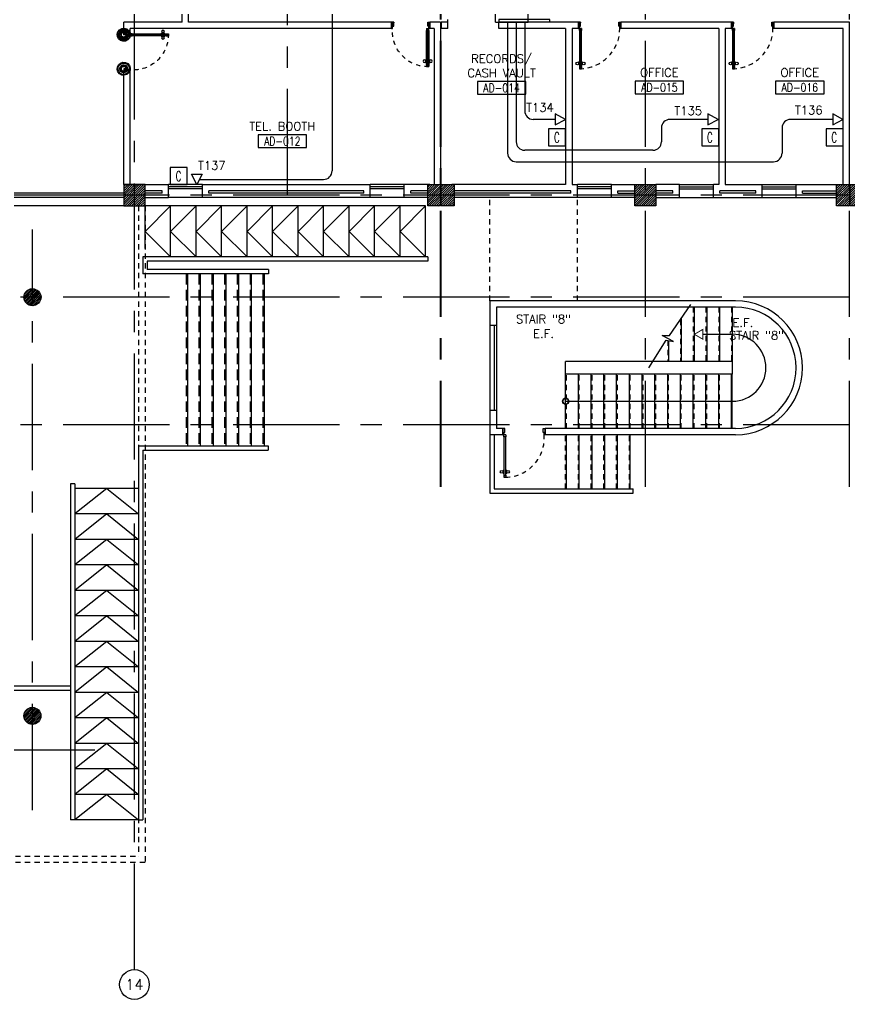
# Model space of a CAD drawing. Extents: x 0.8 to 94.1, y -6.1 to 84.2.
# Drawn here: x 29.86 to 49.38, y -6.05 to 17 of the extents above; entities that cross this region are included whole.
import ezdxf
from ezdxf.enums import TextEntityAlignment as Align

# ---------------------------------------------------------------- set-up
doc = ezdxf.new("R2010")
doc.units = 0
doc.header["$MEASUREMENT"] = 0
for name, pattern in [('CENTERX2', [4, 2.5, -0.5, 0.5, -0.5]), ('HIDDEN', [0.375, 0.25, -0.125]), ('HIDDEN2', [0.1875, 0.125, -0.0625])]:
    doc.linetypes.add(name, pattern=pattern)
doc.layers.get('0').update_dxf_attribs({"color": 11, "linetype": 'CONTINUOUS'})
for name, color, linetype in [('AX-CR', 11, 'CONTINUOUS'), ('AX-TXT', 11, 'CONTINUOUS'), ('AXES', 11, 'CENTERX2'), ('CANOPY-LN', 11, 'CONTINUOUS'), ('COL', 11, 'CONTINUOUS'), ('DOOR', 11, 'CONTINUOUS'), ('E-CO', 6, 'CONTINUOUS'), ('E-TEL', 4, 'CONTINUOUS'), ('E-TEXT', 2, 'CONTINUOUS'), ('E-WIRE', 4, 'CONTINUOUS'), ('Handrail', 11, 'CONTINUOUS'), ('HAT', 11, 'CONTINUOUS'), ('HIDDEN', 11, 'HIDDEN2'), ('INSUL', 11, 'CONTINUOUS'), ('Ramb', 11, 'CONTINUOUS'), ('RM-BOX', 11, 'CONTINUOUS'), ('RM-NAME', 11, 'CONTINUOUS'), ('RM-NO', 11, 'CONTINUOUS'), ('SHAFT', 11, 'CONTINUOUS'), ('Step', 11, 'CONTINUOUS'), ('STR', 11, 'CONTINUOUS'), ('WALL', 11, 'CONTINUOUS'), ('WIN', 11, 'CONTINUOUS')]:
    doc.layers.add(name, color=color, linetype=linetype)
doc.styles.add('ROMANS', font='ROMANS.shx', dxfattribs={"width": 0.6})
doc.styles.get("Standard").update_dxf_attribs({"font": 'TXT.shx'})

# ---------------------------------------------------------------- blocks, each defined once
blk = doc.blocks.new('COL50')
at = {"layer": 'COL'}
blk.add_lwpolyline([(-250, 250), (-250, -250), (250, -250), (250, 250)], close=True, dxfattribs=at)
blk = doc.blocks.new('*X87')
at = {"color": 0}
for p, q in [((203889, 10689), (204360, 11161)), ((203889, 10742), (204307, 11161)), ((203889, 10795), (204254, 11161)), ((203889, 10848), (204201, 11161)), ((203889, 10901), (204148, 11161)), ((203889, 10954), (204095, 11161)), ((203889, 11008), (204042, 11161)), ((203889, 11061), (203989, 11161)), ((203889, 11114), (203936, 11161)), ((203913, 10661), (204389, 11136)), ((203966, 10661), (204389, 11083)), ((204019, 10661), (204389, 11030)), ((204072, 10661), (204389, 10977)), ((204125, 10661), (204389, 10924)), ((204178, 10661), (204389, 10871)), ((204231, 10661), (204389, 10818)), ((204285, 10661), (204389, 10765)), ((204338, 10661), (204389, 10712))]:
    blk.add_line(p, q, dxfattribs=at)
blk = doc.blocks.new('*X113')
at = {"color": 0}
for p, q in [((215909, 10671), (216399, 11161)), ((215909, 10724), (216346, 11161)), ((215909, 10777), (216293, 11161)), ((215909, 10830), (216240, 11161)), ((215909, 10883), (216187, 11161)), ((215909, 10936), (216134, 11161)), ((215909, 10989), (216081, 11161)), ((215909, 11042), (216028, 11161)), ((215909, 11095), (215974, 11161)), ((215909, 11148), (215921, 11161)), ((215952, 10661), (216409, 11118)), ((216005, 10661), (216409, 11065)), ((216058, 10661), (216409, 11012)), ((216111, 10661), (216409, 10959)), ((216164, 10661), (216409, 10906)), ((216217, 10661), (216409, 10853)), ((216270, 10661), (216409, 10800)), ((216323, 10661), (216409, 10747)), ((216376, 10661), (216409, 10694))]:
    blk.add_line(p, q, dxfattribs=at)
blk = doc.blocks.new('RM1')
at = {"layer": 'RM-BOX'}
blk.add_lwpolyline([(570, -200), (-570, -200), (-570, -500), (570, -500)], close=True, dxfattribs=at)
at = {"layer": 'RM-NAME', "style": 'ROMANS'}
for tag, p in [('ROOMNAME1', (0, 324)), ('ROOMNAME2', (0, 0))]:
    blk.add_attdef(tag, text='', height=200, dxfattribs=at).set_placement(p, align=Align.MIDDLE)
at = {"layer": 'RM-NO', "style": 'ROMANS', "width": 0.8}
blk.add_attdef('ROOMNO', text='', height=200, dxfattribs=at).set_placement((0, -350), align=Align.MIDDLE)
blk = doc.blocks.new('A$C54856EB4')
at = {"layer": 'DOOR'}
for p, q in [((1200, 50), (0, 50)), ((0, 50), (0, 0)), ((0, 0), (1200, 0)), ((1200, 0), (1200, 50))]:
    blk.add_line(p, q, dxfattribs=at)
blk = doc.blocks.new('DOOR90')
at = {"layer": 'DOOR', "color": 7, "linetype": 'ByBlock'}
for p, q in [((-150, 0), (0, 0)), ((-150, 0), (-150, -25)), ((0, -50), (-114, 0)), ((0, -50), (-40, 0)), ((0, -50), (0, 0)), ((-1000, -25), (-1050, -25)), ((-1050, -75), (-1050, -25)), ((-1050, -25), (-1050, -75)), ((-1000, -75), (-1050, -75)), ((-1000, -42), (-1020, -42)), ((-1020, -42), (-1020, -58)), ((-1000, -58), (-1020, -58)), ((-1000, -25), (-1000, -42)), ((-1000, -58), (-1000, -75)), ((-878, -18), (-968, -18)), ((-968, -25), (-968, -18)), ((-968, -75), (-968, -82)), ((-878, -82), (-968, -82)), ((-955, -9), (-890, -9)), ((-955, -18), (-955, -9)), ((-955, -18), (-890, -18)), ((-955, -82), (-890, -82)), ((-955, -82), (-955, -91)), ((-955, -91), (-890, -91)), ((-890, -18), (-890, -9)), ((-890, -82), (-890, -91)), ((-878, -25), (-878, -18)), ((-878, -75), (-878, -82)), ((-200, -25), (-150, -25)), ((-200, -42), (-200, -25)), ((-180, -42), (-200, -42)), ((-200, -58), (-180, -58)), ((-200, -75), (-200, -58)), ((-150, -75), (-200, -75)), ((-180, -58), (-180, -42)), ((-150, -25), (-100, -25)), ((-150, -75), (-150, -25)), ((-100, -25), (-100, -50)), ((0, -50), (-100, -37)), ((-100, -50), (0, -50)), ((-150, -875), (-100, -875)), ((-150, -900), (-150, -875)), ((-150, -900), (0, -900)), ((0, -900), (-150, -900)), ((0, -850), (-114, -900)), ((-100, -875), (-100, -850)), ((0, -850), (-100, -863)), ((-100, -850), (0, -850)), ((0, -850), (-40, -900)), ((0, -850), (0, -900))]:
    blk.add_line(p, q, dxfattribs=at)
at = {"layer": 'DOOR', "linetype": 'ByBlock'}
for p, q in [((-200, -25), (-1000, -25)), ((-200, -42), (-1000, -42)), ((-200, -58), (-1000, -58)), ((-1000, -75), (-200, -75))]:
    blk.add_line(p, q, dxfattribs=at)
at = {"layer": 'DOOR', "color": 7, "linetype": 'ByBlock'}
for centre in [(-923, 24), (-923, -124)]:
    blk.add_circle(centre, 32.4, dxfattribs=at)
for centre, radius, start, end in [((0, -50), 154, 161.1053, 166.2858), ((0, -50), 94.4, 148.0182, 180), ((0, -50), 134, 158.1598, 169.28), ((0, -50), 114, 154.0838, 167.3774), ((0, -50), 74.4, 137.7764, 180), ((0, -50), 54.4, 113.2074, 180), ((0, -50), 34.4, 90, 180), ((0, -50), 14.4, 90, 180), ((0, -850), 154, 193.7142, 198.8947), ((0, -850), 134, 190.72, 201.8402), ((0, -850), 94.4, 180, 211.9818), ((0, -850), 74.4, 180, 222.2236), ((0, -850), 54.4, 180, 246.7926), ((0, -850), 34.4, 180, 270), ((0, -850), 14.4, 180, 270)]:
    blk.add_arc(centre, radius, start, end, dxfattribs=at)
at = {"layer": 'DOOR', "linetype": 'HIDDEN', "ltscale": 0.5}
blk.add_arc((-222, -50), 828, 178.2701, 275.003, dxfattribs=at)
blk = doc.blocks.new('AXU')
at = {"layer": 'AX-CR'}
blk.add_circle((0, 350), 350, dxfattribs=at)
at = {"layer": 'AX-TXT', "style": 'ROMANS'}
blk.add_attdef('AX', text='', height=250, dxfattribs=at).set_placement((0, 350), align=Align.MIDDLE)
blk = doc.blocks.new('C-300')
at = {"layer": 'HAT', "linetype": 'ByBlock', "ltscale": 0.3}
h = blk.add_hatch(dxfattribs=at)
h.set_pattern_fill('ANSI31', color=8, scale=300, style=0)
h.set_pattern_definition([(45, (-258496.182, -82361.005), (-26.5165043, 26.5165043), [])])
h.paths.add_polyline_path([(300, 500), (0, 500), (0, 250), (300, 250)])
h.paths.add_polyline_path([(300, 250), (0, 250), (0, 0), (300, 0)])
at = {"layer": 'COL'}
blk.add_lwpolyline([(0, 500), (300, 500), (300, 0), (0, 0)], close=True, dxfattribs=at)
blk = doc.blocks.new('C-300A')
at = {"layer": 'SHAFT', "color": 6, "linetype": 'ByBlock', "ltscale": 0.3}
for p in [(-300, 0), (20, 0)]:
    blk.add_blockref('C-300', p, dxfattribs=at)
blk = doc.blocks.new('DOOR1000')
at = {"layer": 'DOOR', "color": 7, "linetype": 'ByBlock'}
for p, q in [((-150, 0), (0, 0)), ((-150, 0), (-150, -25)), ((0, -50), (-114, 0)), ((0, -50), (-40, 0)), ((0, -50), (0, 0)), ((-1100, -25), (-1100, -75)), ((-1100, -75), (-1100, -25)), ((-1050, -25), (-1100, -25)), ((-1050, -75), (-1100, -75)), ((-1070, -42), (-1070, -58)), ((-1050, -42), (-1070, -42)), ((-1050, -58), (-1070, -58)), ((-1050, -25), (-1050, -42)), ((-1050, -58), (-1050, -75)), ((-1018, -25), (-1018, -18)), ((-928, -18), (-1018, -18)), ((-1018, -75), (-1018, -82)), ((-928, -82), (-1018, -82)), ((-1005, -18), (-1005, -9)), ((-1005, -9), (-940, -9)), ((-1005, -18), (-940, -18)), ((-1005, -82), (-1005, -91)), ((-1005, -82), (-940, -82)), ((-1005, -91), (-940, -91)), ((-940, -18), (-940, -9)), ((-940, -82), (-940, -91)), ((-928, -25), (-928, -18)), ((-928, -75), (-928, -82)), ((-200, -25), (-150, -25)), ((-200, -42), (-200, -25)), ((-180, -42), (-200, -42)), ((-200, -58), (-180, -58)), ((-200, -75), (-200, -58)), ((-150, -75), (-200, -75)), ((-180, -58), (-180, -42)), ((-150, -25), (-100, -25)), ((-150, -75), (-150, -25)), ((-100, -25), (-100, -50)), ((0, -50), (-100, -37)), ((-100, -50), (0, -50)), ((-150, -975), (-100, -975)), ((-150, -1000), (-150, -975)), ((-150, -1000), (0, -1000)), ((0, -1000), (-150, -1000)), ((0, -950), (-114, -1000)), ((-100, -975), (-100, -950)), ((0, -950), (-100, -963)), ((-100, -950), (0, -950)), ((0, -950), (-40, -1000)), ((0, -950), (0, -1000))]:
    blk.add_line(p, q, dxfattribs=at)
at = {"layer": 'DOOR', "linetype": 'ByBlock'}
for p, q in [((-200, -25), (-1050, -25)), ((-200, -42), (-1050, -42)), ((-200, -58), (-1050, -58)), ((-1050, -75), (-200, -75))]:
    blk.add_line(p, q, dxfattribs=at)
at = {"layer": 'DOOR', "color": 7, "linetype": 'ByBlock'}
for centre in [(-973, 24), (-973, -124)]:
    blk.add_circle(centre, 32.4, dxfattribs=at)
for centre, radius, start, end in [((0, -50), 154, 161.1053, 166.2858), ((0, -50), 94.4, 148.0182, 180), ((0, -50), 134, 158.1598, 169.28), ((0, -50), 114, 154.0838, 167.3774), ((0, -50), 74.4, 137.7764, 180), ((0, -50), 54.4, 113.2074, 180), ((0, -50), 34.4, 90, 180), ((0, -50), 14.4, 90, 180), ((0, -950), 154, 193.7142, 198.8947), ((0, -950), 134, 190.72, 201.8402), ((0, -950), 94.4, 180, 211.9818), ((0, -950), 74.4, 180, 222.2236), ((0, -950), 54.4, 180, 246.7926), ((0, -950), 34.4, 180, 270), ((0, -950), 14.4, 180, 270)]:
    blk.add_arc(centre, radius, start, end, dxfattribs=at)
at = {"layer": 'DOOR', "linetype": 'HIDDEN', "ltscale": 0.5}
blk.add_arc((-150, -25), 950, 180, 270, dxfattribs=at)
blk = doc.blocks.new('STL-DR')
at = {"layer": 'DOOR', "color": 0, "linetype": 'ByBlock'}
for p, q in [((50, 0), (0, 0)), ((0, -150), (0, 0)), ((50, -100), (50, 0)), ((0, -150), (25, -150)), ((25, -100), (50, -100)), ((25, -150), (25, -100)), ((75, -150), (25, -150)), ((25, -200), (25, -150)), ((75, -200), (25, -200)), ((75, -150), (75, -200)), ((950, -100), (950, 0)), ((950, 0), (1000, 0)), ((975, -100), (950, -100)), ((975, -150), (975, -100)), ((1000, -150), (975, -150)), ((1000, 0), (1000, -150)), ((18, -990), (9, -990)), ((9, -1055), (9, -990)), ((18, -1055), (9, -1055)), ((18, -978), (18, -1068)), ((25, -978), (18, -978)), ((18, -1055), (18, -990)), ((25, -1068), (18, -1068)), ((25, -1100), (75, -1100)), ((25, -1100), (25, -1150)), ((25, -1150), (75, -1150)), ((75, -1150), (25, -1150)), ((75, -978), (82, -978)), ((75, -1068), (82, -1068)), ((75, -1100), (75, -1150)), ((82, -978), (82, -1068)), ((82, -990), (91, -990)), ((82, -1055), (82, -990)), ((82, -1055), (91, -1055)), ((91, -1055), (91, -990))]:
    blk.add_line(p, q, dxfattribs=at)
at = {"layer": 'DOOR', "linetype": 'ByBlock'}
for p, q in [((25, -200), (25, -1100)), ((75, -1100), (75, -200))]:
    blk.add_line(p, q, dxfattribs=at)
at = {"layer": 'DOOR', "color": 0, "linetype": 'ByBlock'}
for centre in [(-24, -1023), (124, -1023)]:
    blk.add_circle(centre, 32.4, dxfattribs=at)
at = {"layer": 'DOOR', "linetype": 'HIDDEN', "ltscale": 0.5}
blk.add_arc((50, -223), 928, 271.544, 4.4816, dxfattribs=at)
at = {"layer": 'WALL'}
for p, q in [((0, 0), (0, -150)), ((0, 0), (0, -150)), ((1000, 0), (1000, -150))]:
    blk.add_line(p, q, dxfattribs=at)

msp = doc.modelspace()

# ---------------------------------------------------------------- hatches: boundary and pattern name
at = {"layer": 'HAT'}
h = msp.add_hatch(dxfattribs=at)
h.set_pattern_fill('ANSI31', color=256, scale=0.24, style=0)
h.set_pattern_definition([(45, (-18.83554, -24.43823), (-0.021213203, 0.021213203), [])])
h.paths.add_polyline_path([(29.9567, 10.4693), (30.1567, 10.4693), (30.1567, 10.6693, 0.4142136)])
h.paths.add_polyline_path([(30.1567, 10.6693), (30.1567, 10.4693), (30.3567, 10.4693, 0.4142136)])
h.paths.add_polyline_path([(30.3567, 10.4693), (30.1567, 10.4693), (30.1567, 10.2693, 0.4142136)])
h.paths.add_polyline_path([(30.1567, 10.4693), (29.9567, 10.4693, 0.4142136), (30.1567, 10.2693)])
h = msp.add_hatch(dxfattribs=at)
h.set_pattern_fill('ANSI31', color=256, scale=0.24, style=0)
h.set_pattern_definition([(45, (-18.83554, -34.28823), (-0.021213203, 0.021213203), [])])
h.paths.add_polyline_path([(29.9567, 0.6193), (30.1567, 0.6193), (30.1567, 0.8193, 0.4142136)])
h.paths.add_polyline_path([(30.1567, 0.8193), (30.1567, 0.6193), (30.3567, 0.6193, 0.4142136)])
h.paths.add_polyline_path([(30.3567, 0.6193), (30.1567, 0.6193), (30.1567, 0.4193, 0.4142136)])
h.paths.add_polyline_path([(30.1567, 0.6193), (29.9567, 0.6193, 0.4142136), (30.1567, 0.4193)])

# ---------------------------------------------------------------- linework, layer by layer
for p, q in [((45.1419, 9.5659), (45.6496, 10.2972)), ((44.656, 8.8054), (45.0651, 9.4606)), ((44.9716, 9.5659), (45.1419, 9.5659)), ((45.2405, 9.4255), (44.9716, 9.5659)), ((45.0651, 9.4606), (45.2405, 9.4255)), ((46.6219, 8.9593), (42.7019, 8.9593)), ((42.7019, 8.6593), (42.7019, 8.9593)), ((46.6219, 8.9593), (46.6219, 8.6593)), ((46.6219, 8.6593), (42.7019, 8.6593))]:
    msp.add_line(p, q)
at = {"layer": 'AXES'}
for p, q in [((32.5567, -5.3521), (32.5567, 83.5441)), ((44.5767, 6.005), (44.5767, 83.5441)), ((39.7567, 6.005), (39.7567, 83.1941)), ((39.7767, 6.005), (39.7767, 83.1941)), ((49.3767, 6.005), (49.3767, 83.1941)), ((36.1567, 12.8693), (36.1567, 71.6893)), ((93.3795, 12.8693), (24.7567, 12.8693)), ((30.1567, -1.5979), (30.1567, 12.064)), ((93.3795, 10.4693), (15.1567, 10.4693)), ((93.3795, 10.4693), (23.5567, 10.4693)), ((93.3795, 7.4693), (21.7567, 7.4693)), ((93.3795, 7.4693), (21.7567, 7.4693)), ((13.1242, -0.1807), (31.7121, -0.1807))]:
    msp.add_line(p, q, dxfattribs=at)
at = {"layer": 'CANOPY-LN', "color": 8, "linetype": 'HIDDEN2'}
for p in [(32.6567, 12.6193), (14.4567, -2.6807)]:
    msp.add_line(p, (32.6567, -2.6807), dxfattribs=at)
at = {"layer": 'CANOPY-LN', "linetype": 'HIDDEN2'}
for p, q in [((32.8067, 12.6193), (32.8067, -2.8307)), ((32.8067, -2.8307), (14.3067, -2.8307))]:
    msp.add_line(p, q, dxfattribs=at)
at = {"layer": 'DOOR'}
msp.add_line((39.9267, 16.9443), (39.9267, 17.0016), dxfattribs=at)
at = {"layer": 'E-CO', "color": 4}
for points in [[(42.7017, 14.4327), (42.3017, 14.4327), (42.3017, 14.0327), (42.7017, 14.0327)], [(46.3017, 14.4327), (45.9017, 14.4327), (45.9017, 14.0327), (46.3017, 14.0327)], [(49.2267, 14.4327), (48.8267, 14.4327), (48.8267, 14.0327), (49.2267, 14.0327)], [(33.8003, 13.5193), (33.4003, 13.5193), (33.4003, 13.1193), (33.8003, 13.1193)]]:
    msp.add_lwpolyline(points, close=True, dxfattribs=at)
at = {"layer": 'E-TEL', "color": 4}
for p, q in [((41.0547, 16.9443), (41.0547, 17.4622)), ((41.8208, 16.9443), (41.8208, 17.4622)), ((41.0547, 16.9443), (41.8208, 16.9443))]:
    msp.add_line(p, q, dxfattribs=at)
for points in [[(42.4579, 14.7806), (42.4579, 14.5281), (42.7001, 14.6544), (42.7001, 14.6544)], [(46.0491, 14.7806), (46.0491, 14.5281), (46.2913, 14.6544), (46.2913, 14.6544)], [(48.9838, 14.7806), (48.9838, 14.5281), (49.226, 14.6544), (49.226, 14.6544)], [(33.9022, 13.3615), (34.1547, 13.3615), (34.0284, 13.1193), (34.0284, 13.1193)]]:
    msp.add_lwpolyline(points, close=True, dxfattribs=at)
at = {"layer": 'E-WIRE'}
for p, q in [((37.2075, 30.2738), (37.2075, 13.4404)), ((34.0916, 13.2404), (37.0075, 13.2404))]:
    msp.add_line(p, q, dxfattribs=at)
at = {"layer": 'E-WIRE', "color": 4}
for p, q in [((41.3374, 16.9443), (41.3374, 13.858)), ((41.5381, 16.9443), (41.5381, 14.126)), ((41.7387, 16.9443), (41.7387, 14.8544)), ((42.4579, 14.6544), (41.9387, 14.6544)), ((46.0491, 14.6544), (45.1563, 14.6544)), ((48.9838, 14.6544), (47.9935, 14.6544)), ((44.9563, 14.4544), (44.9563, 14.126)), ((47.7935, 14.4544), (47.7935, 13.858)), ((44.7563, 13.926), (41.7381, 13.926)), ((41.5374, 13.658), (47.5935, 13.658))]:
    msp.add_line(p, q, dxfattribs=at)
for centre, start, end in [((41.9387, 14.8544), 180, 270), ((45.1563, 14.4544), 90, 180), ((47.9935, 14.4544), 90, 180), ((41.7381, 14.126), 180, 270), ((44.7563, 14.126), 270, 0), ((41.5374, 13.858), 180, 270), ((47.5935, 13.858), 270, 0)]:
    msp.add_arc(centre, 0.2, start, end, dxfattribs=at)
at = {"layer": 'E-WIRE'}
msp.add_arc((37.0075, 13.4404), 0.2, 270, 0, dxfattribs=at)
at = {"layer": 'Handrail'}
for p, q in [((39.4067, 12.6193), (32.8067, 12.6193)), ((39.4605, 11.4193), (32.7567, 11.4193)), ((32.7567, 11.4193), (32.7567, 11.0193)), ((32.8567, 11.4193), (32.8567, 11.4193)), ((39.4605, 11.3193), (32.8567, 11.3193)), ((32.8567, 11.3193), (32.8567, 11.1193)), ((39.4605, 11.4193), (39.4605, 11.3193)), ((35.7107, 11.1193), (32.8567, 11.1193)), ((35.7107, 11.1193), (35.7107, 11.0193)), ((35.7107, 11.0193), (32.7567, 11.0193)), ((40.9217, 7.2343), (40.9217, 5.8593)), ((41.0217, 7.2343), (41.0217, 5.9593)), ((32.6567, 6.9693), (35.7067, 6.9693)), ((32.6567, 6.9693), (32.6567, -1.8307)), ((35.7067, 6.9693), (35.7067, 6.8693)), ((32.7567, 6.8693), (35.7067, 6.8693)), ((32.7567, 6.8693), (32.7567, -1.8307)), ((31.0567, 6.0781), (31.0567, -1.8307)), ((31.1567, 6.0781), (31.0567, 6.0781)), ((31.1567, 6.0781), (31.1567, -1.8307)), ((40.9217, 5.8593), (44.2889, 5.8593)), ((41.0217, 5.9593), (44.2889, 5.9593)), ((44.2889, 5.8593), (44.2889, 5.9593)), ((31.0567, 1.3193), (28.0124, 1.3193)), ((31.0567, 1.2193), (28.1124, 1.2193)), ((31.1567, -1.8307), (31.0567, -1.8307)), ((32.6567, -1.8307), (32.7567, -1.8307))]:
    msp.add_line(p, q, dxfattribs=at)
at = {"layer": 'HIDDEN'}
for p, q in [((40.9217, 10.3843), (40.9217, 12.8193)), ((42.9767, 10.3843), (42.9767, 12.8193))]:
    msp.add_line(p, q, dxfattribs=at)
at = {"layer": 'INSUL'}
for p, q in [((33.2067, 12.9693), (32.8067, 12.9693)), ((33.2067, 12.9193), (32.8067, 12.9193)), ((33.2067, 12.9193), (33.2067, 12.9693)), ((37.9567, 12.9693), (34.3067, 12.9693)), ((34.3067, 12.9193), (34.3067, 12.9693)), ((37.9567, 12.9193), (34.3067, 12.9193)), ((37.9567, 12.9193), (37.9567, 12.9693)), ((39.0567, 12.9193), (39.0567, 12.9693)), ((39.4567, 12.9693), (39.0567, 12.9693)), ((39.4567, 12.9193), (39.0567, 12.9193)), ((42.8265, 12.9693), (40.0767, 12.9693)), ((42.8265, 12.9193), (40.0767, 12.9193)), ((42.8265, 12.9193), (42.8265, 12.9693)), ((43.9267, 12.9193), (43.9267, 12.9693)), ((43.9267, 12.9693), (44.3267, 12.9693)), ((43.9267, 12.9193), (44.3267, 12.9193)), ((45.2267, 12.9693), (44.8267, 12.9693)), ((45.2267, 12.9193), (44.8267, 12.9193)), ((45.2267, 12.9193), (45.2267, 12.9693)), ((46.3267, 12.9193), (46.3267, 12.9693)), ((47.1767, 12.9693), (46.3267, 12.9693)), ((47.1767, 12.9193), (46.3267, 12.9193)), ((47.1767, 12.9193), (47.1767, 12.9693)), ((48.2767, 12.9693), (49.0767, 12.9693)), ((48.2767, 12.9193), (48.2767, 12.9693)), ((48.2767, 12.9193), (49.0767, 12.9193))]:
    msp.add_line(p, q, dxfattribs=at)
at = {"layer": 'Ramb'}
for p, q in [((32.8067, 11.6193), (32.8067, 12.6193)), ((32.8067, 12.0193), (33.4067, 12.6193)), ((33.4067, 11.4193), (33.4067, 12.6193)), ((33.4067, 12.0193), (34.0067, 12.6193)), ((34.0067, 11.4193), (34.0067, 12.6193)), ((34.0067, 12.0193), (34.6067, 12.6193)), ((34.6067, 11.4193), (34.6067, 12.6193)), ((34.6067, 12.0193), (35.2067, 12.6193)), ((35.2067, 11.4193), (35.2067, 12.6193)), ((35.2067, 12.0193), (35.8067, 12.6193)), ((35.8067, 11.4193), (35.8067, 12.6193)), ((35.8067, 12.0193), (36.4067, 12.6193)), ((36.4067, 11.4193), (36.4067, 12.6193)), ((36.4067, 12.0193), (37.0067, 12.6193)), ((37.0067, 11.4193), (37.0067, 12.6193)), ((37.0067, 12.0193), (37.6067, 12.6193)), ((37.6067, 11.4193), (37.6067, 12.6193)), ((37.6067, 12.0193), (38.2067, 12.6193)), ((38.2067, 11.4193), (38.2067, 12.6193)), ((38.2067, 12.0193), (38.8067, 12.6193)), ((38.8067, 11.4193), (38.8067, 12.6193)), ((38.8067, 12.0193), (39.4067, 12.6193)), ((39.4067, 11.4193), (39.4067, 12.6193)), ((32.8067, 12.0193), (33.4067, 11.4193)), ((33.4067, 12.0193), (34.0067, 11.4193)), ((34.0067, 12.0193), (34.6067, 11.4193)), ((34.6067, 12.0193), (35.2067, 11.4193)), ((35.2067, 12.0193), (35.8067, 11.4193)), ((35.8067, 12.0193), (36.4067, 11.4193)), ((36.4067, 12.0193), (37.0067, 11.4193)), ((37.0067, 12.0193), (37.6067, 11.4193)), ((37.6067, 12.0193), (38.2067, 11.4193)), ((38.2067, 12.0193), (38.8067, 11.4193)), ((38.8067, 12.0193), (39.4067, 11.4193)), ((32.6567, 5.9693), (31.1567, 5.9693)), ((31.9067, 5.9693), (31.1567, 5.3693)), ((31.9067, 5.9693), (32.6567, 5.3693)), ((32.6567, 5.3693), (31.1567, 5.3693)), ((31.9067, 5.3693), (31.1567, 4.7693)), ((31.9067, 5.3693), (32.6567, 4.7693)), ((32.6567, 4.7693), (31.1567, 4.7693)), ((31.9067, 4.7693), (31.1567, 4.1693)), ((31.9067, 4.7693), (32.6567, 4.1693)), ((32.6567, 4.1693), (31.1567, 4.1693)), ((31.9067, 4.1693), (31.1567, 3.5693)), ((31.9067, 4.1693), (32.6567, 3.5693)), ((32.6567, 3.5693), (31.1567, 3.5693)), ((31.9067, 3.5693), (31.1567, 2.9693)), ((31.9067, 3.5693), (32.6567, 2.9693)), ((32.6567, 2.9693), (31.1567, 2.9693)), ((31.9067, 2.9693), (31.1567, 2.3693)), ((31.9067, 2.9693), (32.6567, 2.3693)), ((32.6567, 2.3693), (31.1567, 2.3693)), ((31.9067, 2.3693), (31.1567, 1.7693)), ((31.9067, 2.3693), (32.6567, 1.7693)), ((32.6567, 1.7693), (31.1567, 1.7693)), ((31.9067, 1.7693), (31.1567, 1.1693)), ((31.9067, 1.7693), (32.6567, 1.1693)), ((32.6567, 1.1693), (31.1567, 1.1693)), ((31.9067, 1.1693), (31.1567, 0.5693)), ((31.9067, 1.1693), (32.6567, 0.5693)), ((32.6567, 0.5693), (31.1567, 0.5693)), ((31.9067, 0.5693), (31.1567, -0.0307)), ((31.9067, 0.5693), (32.6567, -0.0307)), ((32.6567, -0.0307), (31.1567, -0.0307)), ((31.9067, -0.0307), (31.1567, -0.6307)), ((31.9067, -0.0307), (32.6567, -0.6307)), ((32.6567, -0.6307), (31.1567, -0.6307)), ((31.9067, -0.6307), (31.1567, -1.2307)), ((31.9067, -0.6307), (32.6567, -1.2307)), ((32.6567, -1.2307), (31.1567, -1.2307)), ((31.9067, -1.2307), (31.1567, -1.8307)), ((31.9067, -1.2307), (32.6567, -1.8307)), ((32.6567, -1.8307), (31.1567, -1.8307))]:
    msp.add_line(p, q, dxfattribs=at)
at = {"layer": 'Step', "linetype": 'HIDDEN'}
for p, q in [((33.7767, 11.0193), (33.7767, 6.9693)), ((34.0767, 11.0193), (34.0767, 6.9693)), ((34.3767, 11.0193), (34.3767, 6.9693)), ((34.6767, 11.0193), (34.6767, 6.9693)), ((34.9767, 11.0193), (34.9767, 6.9693)), ((35.2767, 11.0193), (35.2767, 6.9693)), ((35.5767, 11.0193), (35.5767, 6.9693))]:
    msp.add_line(p, q, dxfattribs=at)
at = {"layer": 'Step'}
for p, q in [((33.8067, 11.0193), (33.8067, 6.9693)), ((34.1067, 11.0193), (34.1067, 6.9693)), ((34.4067, 11.0193), (34.4067, 6.9693)), ((34.7067, 11.0193), (34.7067, 6.9693)), ((35.0067, 11.0193), (35.0067, 6.9693)), ((35.3067, 11.0193), (35.3067, 6.9693)), ((35.6067, 11.0193), (35.6067, 6.9693))]:
    msp.add_line(p, q, dxfattribs=at)
at = {"layer": 'STR', "linetype": 'HIDDEN2'}
for p, q in [((45.7019, 10.2343), (45.7019, 8.9593)), ((46.0019, 10.2343), (46.0019, 8.9593)), ((46.3019, 10.2343), (46.3019, 8.9593)), ((46.6019, 10.2343), (46.6019, 8.9593)), ((45.4019, 9.9404), (45.4019, 8.9593)), ((45.1019, 9.4533), (45.1019, 8.9593)), ((42.7219, 7.3843), (42.7219, 8.6593)), ((43.0219, 7.3843), (43.0219, 8.6593)), ((43.3219, 7.3843), (43.3219, 8.6593)), ((43.6219, 7.3843), (43.6219, 8.6593)), ((43.9219, 7.3843), (43.9219, 8.6593)), ((44.2219, 7.3843), (44.2219, 8.6593)), ((44.5219, 7.3843), (44.5219, 8.6593)), ((44.8219, 7.3843), (44.8219, 8.6593)), ((45.1219, 7.3843), (45.1219, 8.6593)), ((45.4219, 7.3843), (45.4219, 8.6593)), ((45.7219, 7.3843), (45.7219, 8.6593)), ((46.0219, 7.3843), (46.0219, 8.6593)), ((46.3219, 7.3843), (46.3219, 8.6593)), ((46.6019, 7.3843), (46.6019, 8.6593)), ((46.6219, 7.3843), (46.6219, 8.6593)), ((42.7019, 5.9593), (42.7019, 7.2343)), ((43.0019, 5.9593), (43.0019, 7.2343)), ((43.3019, 5.9593), (43.3019, 7.2343)), ((43.6019, 5.9593), (43.6019, 7.2343)), ((43.9019, 5.9593), (43.9019, 7.2343)), ((44.2019, 5.9593), (44.2019, 7.2343))]:
    msp.add_line(p, q, dxfattribs=at)
at = {"layer": 'STR'}
for p, q in [((45.7219, 10.2343), (45.7219, 8.9593)), ((46.0219, 10.2343), (46.0219, 8.9593)), ((46.3219, 10.2343), (46.3219, 8.9593)), ((46.6219, 10.2343), (46.6219, 8.9593)), ((45.4219, 9.9692), (45.4219, 8.9593)), ((45.9288, 9.5968), (46.6243, 9.5968)), ((45.1219, 9.4492), (45.1219, 8.9593)), ((42.7019, 7.3843), (42.7019, 8.6593)), ((43.0019, 7.3843), (43.0019, 8.6593)), ((43.3019, 7.3843), (43.3019, 8.6593)), ((43.6019, 7.3843), (43.6019, 8.6593)), ((43.9019, 7.3843), (43.9019, 8.6593)), ((44.2019, 7.3843), (44.2019, 8.6593)), ((44.5019, 7.3843), (44.5019, 8.6593)), ((44.8019, 7.3843), (44.8019, 8.6593)), ((45.1019, 7.3843), (45.1019, 8.6593)), ((45.4019, 7.3843), (45.4019, 8.6593)), ((45.7019, 7.3843), (45.7019, 8.6593)), ((46.0019, 7.3843), (46.0019, 8.6593)), ((46.3019, 7.3843), (46.3019, 8.6593)), ((46.6019, 7.3843), (46.6019, 8.6593)), ((46.6219, 7.3843), (46.6219, 8.6593)), ((42.7019, 8.0218), (46.6243, 8.0218)), ((42.7219, 5.9593), (42.7219, 7.2343)), ((43.0219, 5.9593), (43.0219, 7.2343)), ((43.3219, 5.9593), (43.3219, 7.2343)), ((43.6219, 5.9593), (43.6219, 7.2343)), ((43.9219, 5.9593), (43.9219, 7.2343)), ((44.2219, 5.9593), (44.2219, 7.2343))]:
    msp.add_line(p, q, dxfattribs=at)
at = {"layer": 'STR', "const_width": 0.0215}
msp.add_lwpolyline([(45.9288, 9.4814), (45.9288, 9.7123), (45.7288, 9.5968)], close=True, dxfattribs=at)
at = {"layer": 'STR'}
for radius in [0.075, 0.065]:
    msp.add_circle((42.7019, 8.0218), radius, dxfattribs=at)
msp.add_arc((46.6243, 8.8093), 0.7875, 270, 90, dxfattribs=at)
at = {"layer": 'WALL'}
for p, q in [((33.6817, 16.9443), (33.6817, 17.1693)), ((33.8317, 16.9443), (33.8317, 17.1693)), ((33.6817, 16.9443), (32.3067, 16.9443)), ((32.3067, 16.6943), (32.3067, 16.9443)), ((38.6067, 16.9443), (33.8317, 16.9443)), ((38.6067, 16.7943), (38.6067, 16.9443)), ((38.6067, 16.7943), (38.6067, 16.9443)), ((39.7567, 16.9443), (39.5067, 16.9443)), ((39.5067, 16.9443), (39.5067, 16.7943)), ((39.5067, 16.7943), (39.5067, 16.9443)), ((39.7567, 16.9443), (39.7567, 13.1193)), ((39.7767, 16.9443), (39.7767, 16.7943)), ((39.9267, 16.9443), (39.7767, 16.9443)), ((39.9267, 16.7943), (39.9267, 16.9443)), ((43.0017, 16.9443), (41.1267, 16.9443)), ((41.1267, 16.7943), (41.1267, 16.9443)), ((43.0017, 16.7943), (43.0017, 16.9443)), ((46.6017, 16.9443), (44.0017, 16.9443)), ((44.0017, 16.7943), (44.0017, 16.9443)), ((46.6017, 16.7943), (46.6017, 16.9443)), ((49.3767, 16.9443), (47.6017, 16.9443)), ((47.6017, 16.7943), (47.6017, 16.9443)), ((49.3767, 13.1193), (49.3767, 16.9443)), ((32.4567, 16.6943), (32.3067, 16.6943)), ((32.3067, 16.6943), (32.4567, 16.6943)), ((32.4567, 16.6943), (32.4567, 16.7943)), ((38.6067, 16.7943), (32.4567, 16.7943)), ((39.6067, 16.7943), (39.5067, 16.7943)), ((39.6067, 16.7943), (39.6067, 13.1193)), ((39.6067, 16.7943), (39.6067, 15.9568)), ((39.7567, 16.7943), (39.7567, 15.9568)), ((39.9267, 16.7943), (39.7767, 16.7943)), ((42.7017, 16.7943), (41.1267, 16.7943)), ((42.7017, 16.7943), (42.7017, 13.1193)), ((42.8517, 16.7943), (42.8517, 13.1193)), ((43.0017, 16.7943), (42.8517, 16.7943)), ((46.3017, 16.7943), (44.0017, 16.7943)), ((46.3017, 16.7943), (46.3017, 13.1193)), ((46.4517, 16.7943), (46.4517, 13.1193)), ((46.6017, 16.7943), (46.4517, 16.7943)), ((49.2267, 16.7943), (47.6017, 16.7943)), ((49.2267, 13.1193), (49.2267, 16.7943)), ((32.3067, 13.1193), (32.3067, 15.7943)), ((32.4567, 15.7943), (32.3067, 15.7943)), ((32.3067, 15.7943), (32.4528, 15.7943)), ((32.4567, 13.1193), (32.4567, 15.7943)), ((32.3067, 13.1193), (33.3567, 13.1193)), ((33.3567, 12.8193), (33.3567, 13.1193)), ((34.1567, 13.1193), (38.1067, 13.1193)), ((34.1567, 12.8193), (34.1567, 13.1193)), ((38.1067, 12.8193), (38.1067, 13.1193)), ((38.9067, 12.8193), (38.9067, 13.1193)), ((39.5067, 13.1193), (38.9067, 13.1193)), ((42.7017, 13.1193), (40.0267, 13.1193)), ((42.8517, 13.1193), (42.9767, 13.1193)), ((42.9767, 12.8193), (42.9767, 13.1193)), ((43.7767, 12.8193), (43.7767, 13.1193)), ((43.7767, 13.1193), (44.3267, 13.1193)), ((45.3767, 13.1193), (44.8267, 13.1193)), ((45.3767, 12.8193), (45.3767, 13.1193)), ((46.1767, 12.8193), (46.1767, 13.1193)), ((46.3017, 13.1193), (46.1767, 13.1193)), ((46.4517, 13.1193), (47.3267, 13.1193)), ((47.3267, 12.8193), (47.3267, 13.1193)), ((48.1267, 13.1193), (49.1267, 13.1193)), ((48.1267, 12.8193), (48.1267, 13.1193)), ((32.8067, 12.8193), (33.3567, 12.8193)), ((38.1067, 12.8193), (34.1567, 12.8193)), ((39.4567, 12.8193), (38.9067, 12.8193)), ((42.9767, 12.8193), (40.0767, 12.8193)), ((44.3267, 12.8193), (43.7767, 12.8193)), ((44.8267, 12.8193), (45.3767, 12.8193)), ((46.1767, 12.8193), (47.3267, 12.8193)), ((48.1267, 12.8193), (49.0767, 12.8193)), ((46.6972, 10.3843), (40.9217, 10.3843)), ((40.9217, 10.3843), (40.9217, 9.8093)), ((46.6972, 10.2343), (41.0717, 10.2343)), ((41.0717, 10.2343), (41.0717, 9.8093)), ((40.9217, 9.8093), (41.0717, 9.8093)), ((40.9217, 7.8093), (41.0717, 7.8093)), ((40.9217, 7.8093), (40.9217, 7.2343)), ((41.0717, 7.8093), (41.0717, 7.3843)), ((41.2217, 7.3843), (41.0717, 7.3843)), ((41.2217, 7.2343), (41.2217, 7.3843)), ((46.6972, 7.3843), (42.2217, 7.3843)), ((42.2217, 7.2343), (42.2217, 7.3843)), ((41.2217, 7.2343), (40.9217, 7.2343)), ((46.6972, 7.2343), (42.2217, 7.2343))]:
    msp.add_line(p, q, dxfattribs=at)
for centre in [(30.1567, 10.4693), (30.1567, 0.6193)]:
    msp.add_circle(centre, 0.2, dxfattribs=at)
for radius, start, end in [(1.575, 270, 90), (1.425, 270.15389, 90.00002)]:
    msp.add_arc((46.6972, 8.8093), radius, start, end, dxfattribs=at)
at = {"layer": 'WIN'}
for p, q in [((32.3067, 12.9193), (29.2067, 12.9193)), ((34.1567, 13.1193), (33.3567, 13.1193)), ((34.1567, 13.0693), (33.3567, 13.0693)), ((34.1567, 13.0193), (33.3567, 13.0193)), ((38.9067, 13.1193), (38.1067, 13.1193)), ((38.9067, 13.0693), (38.1067, 13.0693)), ((38.9067, 13.0193), (38.1067, 13.0193)), ((43.7767, 13.1193), (42.9767, 13.1193)), ((43.7767, 13.0693), (42.9767, 13.0693)), ((43.7767, 13.0193), (42.9767, 13.0193)), ((45.3767, 13.1193), (46.1767, 13.1193)), ((45.3767, 13.0693), (46.1767, 13.0693)), ((45.3767, 13.0193), (46.1767, 13.0193)), ((47.3267, 13.1193), (48.1267, 13.1193)), ((47.3267, 13.0693), (48.1267, 13.0693)), ((47.3267, 13.0193), (48.1267, 13.0193)), ((32.3067, 12.8693), (29.2067, 12.8693)), ((32.3067, 12.8193), (29.2067, 12.8193)), ((34.1567, 12.8193), (33.3567, 12.8193)), ((38.9067, 12.8193), (38.1067, 12.8193)), ((43.7767, 12.8193), (42.9767, 12.8193)), ((45.3767, 12.8193), (46.1767, 12.8193)), ((47.3267, 12.8193), (48.1267, 12.8193)), ((32.3067, 12.6193), (29.2067, 12.6193)), ((40.9217, 9.8093), (40.9217, 7.8093)), ((41.0217, 9.8093), (41.0217, 7.8093)), ((41.0717, 9.8093), (41.0717, 7.8093))]:
    msp.add_line(p, q, dxfattribs=at)

# ---------------------------------------------------------------- block references
at = {"layer": 'AXES', "xscale": 0.001000000047497451, "yscale": 0.0009999999892897904, "zscale": 0.001}
msp.add_blockref('AXU', (32.5567, -6.0521), dxfattribs=at).add_auto_attribs({'AX': '14'})
at = {"layer": 'COL', "yscale": 0.0009999999892897904, "zscale": 0.001}
for p, xscale in [((32.5567, 12.8693), 0.001000000047497451), ((44.5767, 12.8693), -0.001000000047497451)]:
    msp.add_blockref('COL50', p, dxfattribs=dict(at, xscale=xscale))
at = {"layer": 'COL', "linetype": 'ByBlock', "xscale": 0.001000000047497451, "yscale": 0.0009999999892897904, "zscale": 0.001}
for p in [(39.7567, 12.6193), (49.3767, 12.6193)]:
    msp.add_blockref('C-300A', p, dxfattribs=at)
at = {"layer": 'DOOR', "color": 0, "xscale": -0.0009999999892897904, "yscale": 0.0009999999892897904, "zscale": 0.001, "rotation": 270}
msp.add_blockref('DOOR90', (39.5067, 16.9443), dxfattribs=at)
at = {"layer": 'DOOR', "xscale": 0.001000000047497451, "yscale": 0.0009999999892897904, "zscale": 0.001}
msp.add_blockref('A$C54856EB4', (41.1267, 16.9516), dxfattribs=at)
at = {"layer": 'DOOR', "xscale": 0.0009999999892897904, "yscale": 0.0009999999892897904, "zscale": 0.001, "rotation": 90}
for p in [(43.0017, 16.9443), (46.6017, 16.9443)]:
    msp.add_blockref('DOOR1000', p, dxfattribs=at)
at = {"layer": 'DOOR', "color": 0, "xscale": -0.001000000047497451, "yscale": 0.0009999999892897904, "zscale": 0.001}
msp.add_blockref('DOOR90', (32.3067, 16.6943), dxfattribs=at)
at = {"layer": 'DOOR', "color": 1, "xscale": 0.001000000047497451, "yscale": 0.0009999999892897904, "zscale": 0.001}
msp.add_blockref('STL-DR', (41.2217, 7.3843), dxfattribs=at)
at = {"layer": 'HAT', "xscale": 0.001000000047497451, "yscale": 0.0009999999892897904, "zscale": 0.001}
for p, values in [((41.1949, 15.7446), {'ROOMNO': 'AD-014', 'ROOMNAME2': 'CASH VAULT', 'ROOMNAME1': 'RECORDS/'}), ((44.9071, 15.7562), {'ROOMNO': 'AD-015', 'ROOMNAME2': 'OFFICE'}), ((48.2096, 15.7562), {'ROOMNO': 'AD-016', 'ROOMNAME2': 'OFFICE'}), ((36.0359, 14.4911), {'ROOMNO': 'AD-012', 'ROOMNAME2': 'TEL. BOOTH'})]:
    msp.add_blockref('RM1', p, dxfattribs=at).add_auto_attribs(values)
for name in ['*X87', '*X113']:
    msp.add_blockref(name, (-171.5819, 1.9583), dxfattribs=at)

# ---------------------------------------------------------------- texts
at = {"layer": 'E-CO', "color": 2, "style": 'ROMANS', "width": 0.6}
for p in [(42.4301, 14.11), (46.0301, 14.11), (48.9551, 14.11), (33.5287, 13.1966)]:
    msp.add_text('C', height=0.24, dxfattribs=at).set_placement(p)
at = {"layer": 'E-TEXT', "color": 4}
for s, p in [('T134', (41.7725, 14.8352)), ('T135', (45.2602, 14.7557)), ('T136', (48.095, 14.7716)), ('T137', (34.0536, 13.4703))]:
    msp.add_text(s, height=0.2, dxfattribs=at).set_placement(p)
at = {"layer": 'RM-NAME', "style": 'ROMANS'}
for s, p in [('STAIR "8"', (42.1797, 9.9538)), ('E.F.', (46.8709, 9.8719)), ('E.F.', (42.1797, 9.6128)), ('STAIR "8"', (47.1915, 9.5719))]:
    msp.add_text(s, height=0.2, dxfattribs=at).set_placement(p, align=Align.MIDDLE)

doc.saveas('drawing.dxf')
